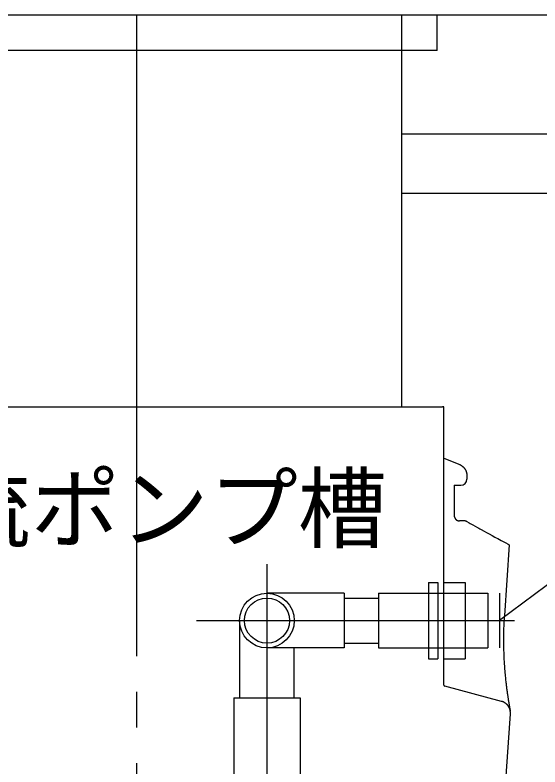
# Model space of a CAD drawing. Units: millimetres, scale not verified. Extents: x -8093 to 8093, y -5792 to 5792.
# Drawn here: x -4366 to -3924, y -1941 to -1308 of the extents above; entities that cross this region are included whole.
import ezdxf
from ezdxf.enums import TextEntityAlignment as Align

# ---------------------------------------------------------------- set-up
doc = ezdxf.new("R2010")
doc.units = ezdxf.units.MM
doc.header["$LTSCALE"] = 30
doc.linetypes.add('LONG_CHAIN', pattern=[21, 18, -1, 1, -1])
doc.layers.add('0-1_00クル-フ-0躯体', color=3, linetype='Continuous', lineweight=25)
doc.layers.add('0-3_00クル-フ-1機器', color=2, linetype='Continuous', lineweight=25)
doc.styles.add('ＭＳ ゴシック', font='')
doc.styles.get('ＭＳ ゴシック').set_extended_font_data('MS Gothic')

msp = doc.modelspace()

# ---------------------------------------------------------------- linework, layer by layer
at = {"layer": '0-1_00クル-フ-0躯体', "linetype": 'LONG_CHAIN'}
for p, q in [((-4264.13, -1307.59), (-4264.13, -2560.65)), ((-4154.13, -1770.01), (-4154.13, -2429.53)), ((-4213.59, -1817.59), (-3945.44, -1817.59))]:
    msp.add_line(p, q, dxfattribs=at)
at = {"layer": '0-1_00クル-フ-0躯体'}
for p, q in [((-4522.13, -1637.59), (-4006.13, -1637.59)), ((-3996.47, -1703.59), (-3990.71, -1703.59)), ((-3988.35, -1733.59), (-3991.98, -1733.59)), ((-4018.13, -1785.39), (-4018.13, -1849.79)), ((-4005.13, -1785.39), (-3987.13, -1785.39)), ((-3987.13, -1785.39), (-3987.13, -1849.79)), ((-4089.13, -1794.59), (-4154.13, -1794.59)), ((-4089.13, -1794.59), (-4089.13, -1840.59)), ((-4060.13, -1794.59), (-3968.13, -1794.59)), ((-4060.13, -1794.59), (-4060.13, -1840.59)), ((-4005.13, -1871.83), (-4005.13, -1794.09)), ((-3968.13, -1794.59), (-3968.13, -1840.59)), ((-3958.13, -1794.59), (-3958.13, -1840.59)), ((-4089.13, -1798.59), (-4060.13, -1798.59)), ((-4177.13, -1817.59), (-4177.13, -1882.59)), ((-4089.13, -1840.59), (-4154.13, -1840.59)), ((-4131.13, -1882.59), (-4131.13, -1840.59)), ((-4089.13, -1836.59), (-4060.13, -1836.59)), ((-4060.13, -1840.59), (-3968.13, -1840.59)), ((-4018.13, -1849.79), (-4010.13, -1849.79)), ((-4005.13, -1849.79), (-3987.13, -1849.79)), ((-4182.13, -1882.59), (-4182.13, -2001.59))]:
    msp.add_line(p, q, dxfattribs=at)
at = {"layer": '0-1_00クル-フ-0躯体', "color": 4}
msp.add_line((-3780.81, -1684.63), (-3958.13, -1817.59), dxfattribs=at)
at = {"layer": '0-1_00クル-フ-0躯体'}
for points in [[(-4005.13, -1794.09), (-4005.13, -1637.59), (-4006.13, -1637.59)], [(-4005.13, -1680.74), (-3991.77, -1686.17), (-3991.72, -1686.19), (-3991.66, -1686.22), (-3991.59, -1686.25), (-3991.51, -1686.28), (-3991.43, -1686.32), (-3991.34, -1686.35), (-3991.26, -1686.39), (-3991.17, -1686.44), (-3991.08, -1686.48), (-3990.99, -1686.53), (-3990.89, -1686.58), (-3990.8, -1686.63), (-3990.7, -1686.69), (-3990.59, -1686.75), (-3990.48, -1686.83), (-3990.36, -1686.9), (-3990.23, -1686.99), (-3990.1, -1687.09), (-3989.96, -1687.18), (-3989.82, -1687.29), (-3989.68, -1687.39), (-3989.54, -1687.49), (-3989.41, -1687.59), (-3989.29, -1687.69), (-3989.18, -1687.78), (-3989.07, -1687.86), (-3988.98, -1687.95), (-3988.89, -1688.03), (-3988.8, -1688.11), (-3988.71, -1688.2), (-3988.61, -1688.3), (-3988.52, -1688.41), (-3988.41, -1688.52), (-3988.31, -1688.64), (-3988.2, -1688.77), (-3988.08, -1688.9), (-3987.97, -1689.03), (-3987.87, -1689.17)], [(-3987.87, -1689.17), (-3987.76, -1689.29), (-3987.67, -1689.41), (-3987.58, -1689.53), (-3987.5, -1689.64), (-3987.43, -1689.74), (-3987.36, -1689.84), (-3987.29, -1689.95), (-3987.23, -1690.06), (-3987.16, -1690.17), (-3987.09, -1690.3), (-3987.02, -1690.43), (-3986.94, -1690.58), (-3986.86, -1690.73), (-3986.78, -1690.88), (-3986.71, -1691.03), (-3986.64, -1691.18), (-3986.57, -1691.33), (-3986.5, -1691.47), (-3986.44, -1691.6), (-3986.39, -1691.72), (-3986.35, -1691.84), (-3986.3, -1691.95), (-3986.26, -1692.07), (-3986.22, -1692.19), (-3986.19, -1692.32), (-3986.15, -1692.45), (-3986.11, -1692.6), (-3986.07, -1692.76), (-3986.03, -1692.92), (-3985.99, -1693.08), (-3985.95, -1693.25), (-3985.91, -1693.41), (-3985.88, -1693.57), (-3985.85, -1693.72), (-3985.82, -1693.86), (-3985.8, -1693.99), (-3985.78, -1694.11), (-3985.77, -1694.22), (-3985.75, -1694.33)], [(-3985.75, -1694.33), (-3985.74, -1694.43), (-3985.74, -1694.53), (-3985.73, -1694.63), (-3985.72, -1694.72), (-3985.72, -1694.82), (-3985.72, -1694.91), (-3985.72, -1695), (-3985.72, -1695.08), (-3985.71, -1695.16), (-3985.71, -1695.22), (-3985.71, -1695.41), (-3985.71, -1698.59)], [(-3996.47, -1703.59), (-3996.47, -1728.59), (-3996.47, -1728.67), (-3996.47, -1728.7), (-3996.47, -1728.74), (-3996.47, -1728.79), (-3996.47, -1728.84), (-3996.47, -1728.89), (-3996.47, -1728.95), (-3996.46, -1729.01), (-3996.46, -1729.06), (-3996.46, -1729.12), (-3996.45, -1729.18), (-3996.44, -1729.25), (-3996.43, -1729.31), (-3996.42, -1729.38), (-3996.41, -1729.45), (-3996.4, -1729.53), (-3996.38, -1729.61), (-3996.36, -1729.7), (-3996.34, -1729.8), (-3996.31, -1729.9), (-3996.29, -1730), (-3996.26, -1730.09), (-3996.23, -1730.19), (-3996.21, -1730.28), (-3996.18, -1730.37), (-3996.15, -1730.45), (-3996.13, -1730.53), (-3996.1, -1730.6), (-3996.08, -1730.66), (-3996.05, -1730.73), (-3996.02, -1730.8), (-3995.98, -1730.87), (-3995.94, -1730.94), (-3995.9, -1731.02), (-3995.86, -1731.11), (-3995.81, -1731.2), (-3995.76, -1731.28), (-3995.71, -1731.37)], [(-3995.71, -1731.37), (-3995.65, -1731.46), (-3995.6, -1731.54), (-3995.56, -1731.62), (-3995.51, -1731.69), (-3995.47, -1731.75), (-3995.42, -1731.81), (-3995.38, -1731.87), (-3995.33, -1731.93), (-3995.28, -1731.99), (-3995.23, -1732.05), (-3995.17, -1732.11), (-3995.11, -1732.17), (-3995.04, -1732.24), (-3994.97, -1732.31), (-3994.9, -1732.38), (-3994.82, -1732.45), (-3994.75, -1732.52), (-3994.68, -1732.59), (-3994.61, -1732.65), (-3994.54, -1732.7), (-3994.48, -1732.75), (-3994.42, -1732.8), (-3994.36, -1732.84), (-3994.3, -1732.89), (-3994.23, -1732.93), (-3994.17, -1732.97), (-3994.09, -1733.01), (-3994.01, -1733.05), (-3993.93, -1733.09), (-3993.84, -1733.14), (-3993.75, -1733.18), (-3993.66, -1733.22), (-3993.57, -1733.26), (-3993.49, -1733.3), (-3993.41, -1733.34), (-3993.33, -1733.37), (-3993.26, -1733.39), (-3993.2, -1733.42), (-3993.13, -1733.44)], [(-3993.13, -1733.44), (-3993.07, -1733.45), (-3993.01, -1733.47), (-3992.95, -1733.48), (-3992.89, -1733.5), (-3992.82, -1733.51), (-3992.76, -1733.52), (-3992.69, -1733.53), (-3992.62, -1733.54), (-3992.56, -1733.55), (-3992.5, -1733.56), (-3992.44, -1733.57), (-3992.39, -1733.57), (-3992.34, -1733.58), (-3992.31, -1733.58), (-3992.27, -1733.58), (-3992.24, -1733.59), (-3992.22, -1733.59), (-3992.19, -1733.59), (-3992.17, -1733.59), (-3992.15, -1733.59), (-3992.13, -1733.59), (-3992.11, -1733.59), (-3992.09, -1733.59), (-3992.07, -1733.59), (-3992.05, -1733.59), (-3992.04, -1733.59), (-3992.02, -1733.59), (-3991.98, -1733.59)], [(-3988.13, -1733.6), (-3988.15, -1733.59), (-3988.17, -1733.59), (-3988.2, -1733.59), (-3988.22, -1733.59), (-3988.24, -1733.59), (-3988.26, -1733.59), (-3988.27, -1733.59), (-3988.29, -1733.59), (-3988.31, -1733.59), (-3988.35, -1733.59)], [(-3986.89, -1733.8), (-3986.92, -1733.79), (-3986.95, -1733.78), (-3986.98, -1733.77), (-3987.01, -1733.76), (-3987.03, -1733.75), (-3987.06, -1733.75), (-3987.09, -1733.74), (-3987.12, -1733.73), (-3987.15, -1733.73), (-3987.19, -1733.72), (-3987.22, -1733.71), (-3987.26, -1733.7), (-3987.3, -1733.7), (-3987.34, -1733.69), (-3987.37, -1733.68), (-3987.41, -1733.68), (-3987.45, -1733.67), (-3987.48, -1733.66), (-3987.51, -1733.66), (-3987.54, -1733.65), (-3987.56, -1733.65), (-3987.59, -1733.64), (-3987.62, -1733.64), (-3987.65, -1733.64), (-3987.68, -1733.63), (-3987.71, -1733.63), (-3987.75, -1733.63), (-3987.79, -1733.62), (-3987.83, -1733.62), (-3987.86, -1733.61), (-3987.9, -1733.61), (-3987.94, -1733.61), (-3987.97, -1733.61), (-3988, -1733.6), (-3988.03, -1733.6), (-3988.06, -1733.6), (-3988.08, -1733.6), (-3988.11, -1733.6), (-3988.13, -1733.6)], [(-3985.8, -1734.24), (-3985.84, -1734.22), (-3985.85, -1734.21), (-3985.86, -1734.21), (-3985.88, -1734.2), (-3985.9, -1734.19), (-3985.92, -1734.18), (-3985.93, -1734.17), (-3985.95, -1734.16), (-3985.97, -1734.15), (-3985.99, -1734.14), (-3986.01, -1734.13), (-3986.03, -1734.12), (-3986.06, -1734.11), (-3986.08, -1734.1), (-3986.11, -1734.09), (-3986.14, -1734.07), (-3986.17, -1734.06), (-3986.2, -1734.04), (-3986.24, -1734.03), (-3986.27, -1734.01), (-3986.31, -1734), (-3986.34, -1733.98), (-3986.38, -1733.97), (-3986.41, -1733.96), (-3986.44, -1733.95), (-3986.47, -1733.93), (-3986.49, -1733.92), (-3986.52, -1733.91), (-3986.55, -1733.9), (-3986.57, -1733.9), (-3986.6, -1733.89), (-3986.63, -1733.88), (-3986.67, -1733.86), (-3986.7, -1733.85), (-3986.74, -1733.84), (-3986.78, -1733.83), (-3986.81, -1733.82), (-3986.85, -1733.81), (-3986.89, -1733.8)], [(-3985.8, -1734.24), (-3983.72, -1735.37), (-3982.83, -1735.86), (-3981.85, -1736.4), (-3980.66, -1737.04), (-3978.68, -1738.12), (-3976.7, -1739.2), (-3975.49, -1739.86), (-3974.75, -1740.26), (-3973.54, -1740.92), (-3971.05, -1742.28), (-3969.16, -1743.31), (-3968, -1743.94), (-3966.85, -1744.57), (-3964.44, -1745.88), (-3962.04, -1747.19), (-3960.88, -1747.82), (-3959.73, -1748.45), (-3956.81, -1750.04), (-3954.52, -1751.28), (-3952.87, -1752.18), (-3950.77, -1753.33), (-3950.2, -1753.64)], [(-3950.12, -1753.79), (-3954.13, -1813.27), (-3954.22, -1814.64), (-3954.26, -1815.22), (-3954.31, -1815.91), (-3954.36, -1816.7), (-3954.41, -1817.57), (-3954.47, -1818.5), (-3954.52, -1819.49), (-3954.58, -1820.5), (-3954.63, -1821.54), (-3954.67, -1822.58), (-3954.71, -1823.64), (-3954.75, -1824.73), (-3954.78, -1825.86), (-3954.8, -1827.06), (-3954.82, -1828.33), (-3954.83, -1829.68), (-3954.84, -1831.14), (-3954.84, -1832.71), (-3954.83, -1834.36), (-3954.82, -1836.07), (-3954.8, -1837.8), (-3954.78, -1839.52), (-3954.75, -1841.21), (-3954.72, -1842.82), (-3954.68, -1844.34), (-3954.65, -1845.74), (-3954.6, -1847.03), (-3954.55, -1848.26), (-3954.5, -1849.43), (-3954.44, -1850.59), (-3954.37, -1851.76), (-3954.29, -1852.96), (-3954.2, -1854.24), (-3954.1, -1855.6), (-3953.99, -1857.03), (-3953.87, -1858.5), (-3953.75, -1859.99), (-3953.62, -1861.47)], [(-4018.13, -1785.39), (-4010.13, -1785.39), (-4010.13, -1849.79)], [(-3953.62, -1861.47), (-3953.5, -1862.91), (-3953.38, -1864.28), (-3953.26, -1865.56), (-3953.15, -1866.73), (-3953.04, -1867.8), (-3952.93, -1868.78), (-3952.83, -1869.7), (-3952.73, -1870.57), (-3952.63, -1871.41), (-3952.52, -1872.24), (-3952.42, -1873.07), (-3952.3, -1873.93), (-3952.19, -1874.79), (-3952.07, -1875.65), (-3951.95, -1876.5), (-3951.84, -1877.31), (-3951.73, -1878.08), (-3951.63, -1878.8), (-3951.54, -1879.45), (-3951.46, -1880.02), (-3951.39, -1880.52), (-3951.32, -1880.97), (-3951.26, -1881.37), (-3951.2, -1881.75), (-3951.15, -1882.11), (-3951.09, -1882.47), (-3951.03, -1882.84), (-3950.97, -1883.24), (-3950.91, -1883.65), (-3950.84, -1884.07), (-3950.77, -1884.5), (-3950.7, -1884.92), (-3950.64, -1885.33), (-3950.58, -1885.72), (-3950.52, -1886.08), (-3950.46, -1886.41), (-3950.41, -1886.71), (-3950.37, -1886.98), (-3950.32, -1887.24)], [(-3950.38, -1890.32), (-3950.5, -1890.11), (-3950.63, -1889.89), (-3950.76, -1889.68), (-3950.9, -1889.48), (-3951.03, -1889.28), (-3951.15, -1889.1), (-3951.27, -1888.94), (-3951.4, -1888.78), (-3951.53, -1888.63), (-3951.67, -1888.48), (-3951.81, -1888.34), (-3951.97, -1888.19), (-3952.15, -1888.03), (-3952.34, -1887.87), (-3952.55, -1887.7), (-3952.76, -1887.52), (-3952.99, -1887.35), (-3953.21, -1887.18), (-3953.44, -1887.02), (-3953.66, -1886.86), (-3953.87, -1886.72), (-3954.07, -1886.59), (-3954.25, -1886.48), (-3954.42, -1886.38), (-3954.59, -1886.29), (-3954.75, -1886.21), (-3954.91, -1886.14), (-3955.06, -1886.07), (-3955.21, -1886.01), (-3955.36, -1885.96), (-3955.51, -1885.91), (-3955.66, -1885.86), (-3955.8, -1885.82), (-3955.93, -1885.78), (-3956.05, -1885.74), (-3956.16, -1885.72), (-3956.45, -1885.64), (-4004.39, -1872.79)], [(-4182.13, -1882.59), (-4126.13, -1882.59), (-4126.13, -2001.59)], [(-3954.13, -1968.59), (-3949.07, -1895.99), (-3949.06, -1895.82), (-3949.05, -1895.75), (-3949.05, -1895.67), (-3949.04, -1895.58), (-3949.03, -1895.47), (-3949.03, -1895.36), (-3949.03, -1895.24), (-3949.02, -1895.12), (-3949.02, -1894.99), (-3949.02, -1894.87), (-3949.03, -1894.74), (-3949.04, -1894.61), (-3949.05, -1894.47), (-3949.06, -1894.33), (-3949.08, -1894.17), (-3949.11, -1894.01), (-3949.14, -1893.83), (-3949.18, -1893.64), (-3949.22, -1893.44), (-3949.26, -1893.23), (-3949.31, -1893.01), (-3949.36, -1892.8), (-3949.42, -1892.59), (-3949.47, -1892.39), (-3949.52, -1892.21), (-3949.57, -1892.03), (-3949.63, -1891.87), (-3949.68, -1891.72), (-3949.74, -1891.57), (-3949.8, -1891.42), (-3949.87, -1891.26), (-3949.95, -1891.1), (-3950.04, -1890.93), (-3950.14, -1890.74), (-3950.26, -1890.53), (-3950.38, -1890.32)], [(-3950.32, -1887.24), (-3950.28, -1887.5), (-3950.24, -1887.75), (-3950.19, -1888), (-3950.15, -1888.26), (-3950.1, -1888.54), (-3950.05, -1888.82), (-3950, -1889.11), (-3949.95, -1889.41), (-3949.9, -1889.69), (-3949.85, -1889.97), (-3949.8, -1890.23), (-3949.76, -1890.47), (-3949.72, -1890.69), (-3949.69, -1890.89), (-3949.65, -1891.06), (-3949.63, -1891.23), (-3949.6, -1891.38), (-3949.57, -1891.53), (-3949.54, -1891.67), (-3949.52, -1891.82), (-3949.49, -1891.97), (-3949.46, -1892.12), (-3949.43, -1892.27), (-3949.41, -1892.42), (-3949.38, -1892.57), (-3949.35, -1892.7), (-3949.33, -1892.83), (-3949.31, -1892.94), (-3949.29, -1893.04), (-3949.28, -1893.12), (-3949.26, -1893.19), (-3949.25, -1893.25), (-3949.24, -1893.3), (-3949.24, -1893.34), (-3949.23, -1893.37), (-3949.21, -1893.45)]]:
    msp.add_lwpolyline(points, dxfattribs=at)
for radius in [23, 19]:
    msp.add_circle((-4154.13, -1817.59), radius, dxfattribs=at)
for centre, radius, start, end in [((-3990.71, -1698.59), 5, 270, 0), ((-4004.13, -1871.83), 1, 180, 255)]:
    msp.add_arc(centre, radius, start, end, dxfattribs=at)
at = {"layer": '0-3_00クル-フ-1機器'}
for p, q in [((-4131.39, -1307.59), (-7411.44, -1307.59)), ((-3107.51, -1307.59), (-4213.81, -1307.59)), ((-4040.63, -1637.49), (-4040.63, -1307.59)), ((-4010.63, -1337.49), (-4010.63, -1307.59)), ((-4010.63, -1337.49), (-4520.63, -1337.49)), ((-4040.63, -1407.59), (-3802.82, -1407.59)), ((-4040.63, -1457.59), (-3802.82, -1457.59))]:
    msp.add_line(p, q, dxfattribs=at)

# ---------------------------------------------------------------- texts
at = {"layer": '0-1_00クル-フ-0躯体', "color": 4, "style": 'ＭＳ ゴシック'}
msp.add_text('放流ポンプ槽', height=54.99, dxfattribs=at).set_placement((-4503.2, -1767.11), align=Align.BOTTOM_LEFT)

doc.saveas('drawing.dxf')
